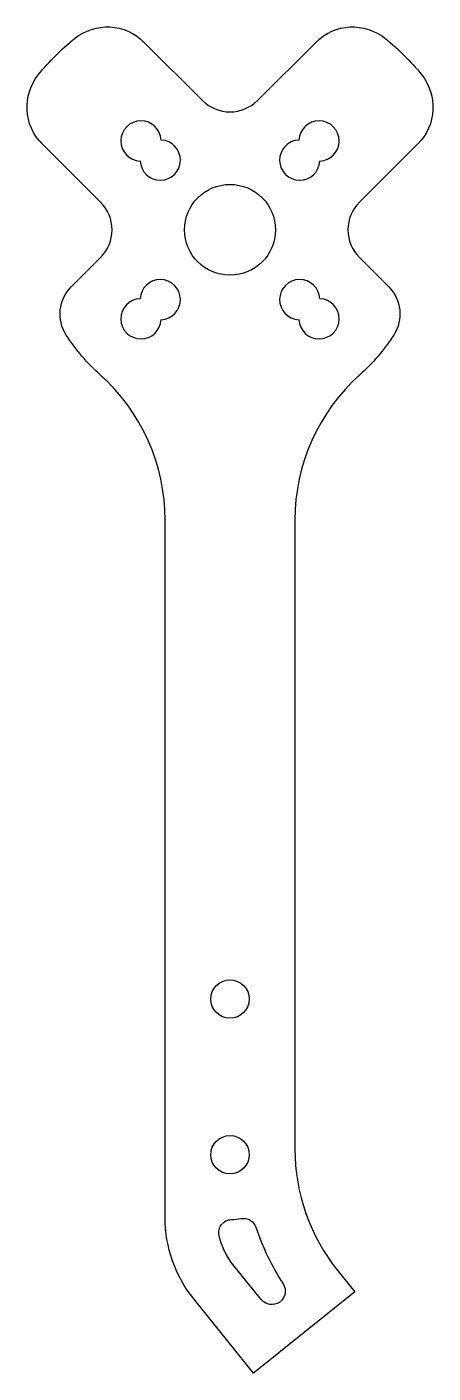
# Model space of a CAD drawing. Header units: millimetres. Extents: x -16 to 16, y -29 to 75.
import ezdxf

# ---------------------------------------------------------------- set-up
doc = ezdxf.new("R2010")
doc.units = ezdxf.units.MM
doc.layers.get('0').update_dxf_attribs({"linetype": 'CONTINUOUS'})

msp = doc.modelspace()

# ---------------------------------------------------------------- linework, layer by layer
for points in [[(14.47, 65.92), (9.97, 61.42, 0.414214), (9.97, 57.17), (12.22, 54.93, -0.352799), (12.62, 51.18, -0.067553), (10, 48.12, 0.213422), (5, 36.93), (5, -11.55, 0.171259), (8.32, -20.96), (9.61, -22.56), (1.82, -28.83), (-2.79, -23.12, -0.171259), (-5, -16.84), (-5, 36.93, 0.213422), (-10, 48.12, -0.067553), (-12.62, 51.18, -0.352799), (-12.22, 54.93), (-9.97, 57.17, 0.414214), (-9.97, 61.42), (-14.47, 65.92, -0.384209), (-14.75, 71.27, -0.051805), (-11.97, 74.05, -0.384209), (-6.63, 73.77), (-2.12, 69.27, 0.414214), (2.12, 69.27), (6.63, 73.77, -0.384209), (11.97, 74.05, -0.051805), (14.75, 71.27, -0.384209)], [(-0.84, -18.23, -0.477535), (0.11, -17, 0.037861), (0.87, -16.92, -0.371017), (1.99, -17.59, 0.063775), (4.09, -21.94, -0.951249), (2.4, -23.17), (0.33, -20.6, -0.111581)]]:
    msp.add_lwpolyline(points, format="xyb", close=True)
for centre, radius in [((0, 59.3), 3.5), ((0, 0), 1.48), ((0, -12), 1.48)]:
    msp.add_circle(centre, radius)
for centre, start, end in [((-6.86, 66.15), 2.3577, 267.6423), ((6.86, 66.15), -87.6423, 177.6423), ((-5.37, 64.67), -177.6423, 87.6423), ((5.37, 64.67), 92.3577, 357.6423), ((-5.37, 53.92), -87.6423, 177.6423), ((5.37, 53.92), 2.3577, 267.6423), ((-6.86, 52.44), 92.3577, 357.6423), ((6.86, 52.44), -177.6423, 87.6423)]:
    msp.add_arc(centre, 1.55, start, end)

doc.saveas('drawing.dxf')
